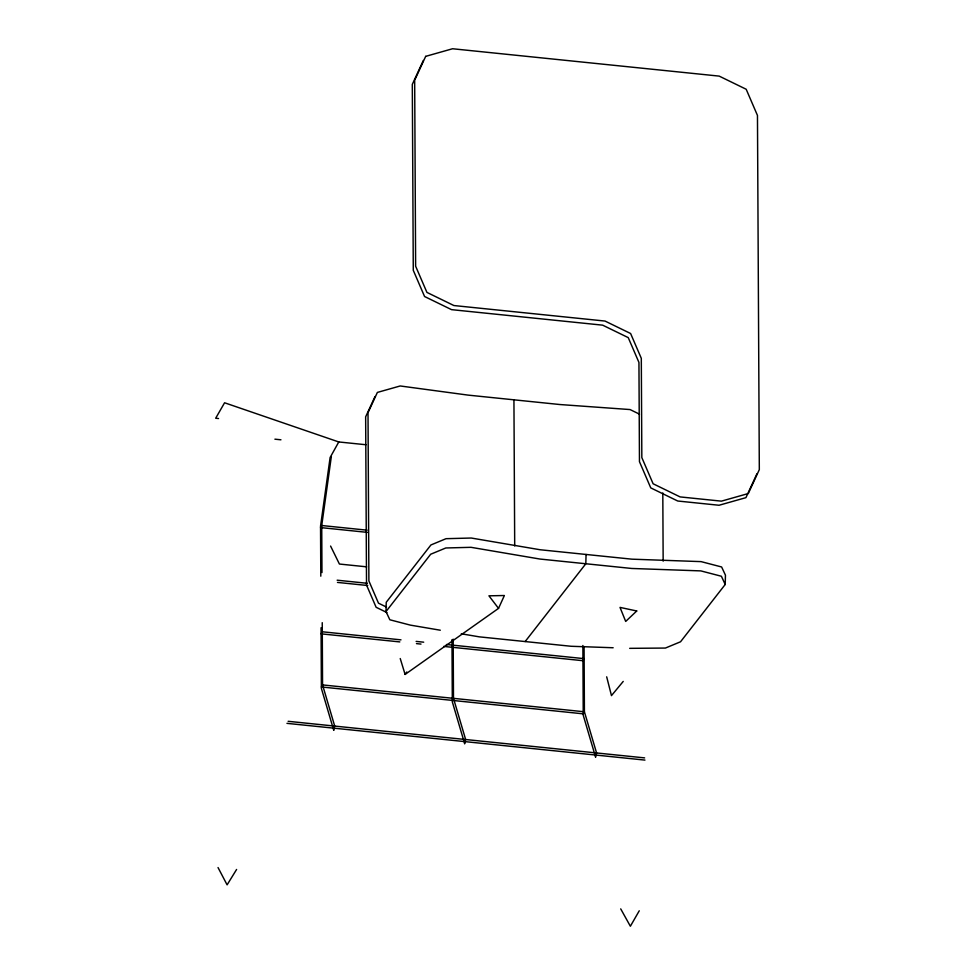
<?xml version="1.0" encoding="UTF-8"?>
<svg xmlns="http://www.w3.org/2000/svg" width="975" height="975" viewBox="0 0 975 975"><rect width="100%" height="100%" fill="white"/><g stroke="black" fill="none" stroke-linecap="round" stroke-linejoin="round"><path stroke-width="1.46" d="M440.31 630.216L410.353 625.121L389.829 619.771L386.003 611.557L386.246 602.27L430.926 544.964L446.038 538.688L471.254 538.029L540.15 549.754L631.958 559.175L701.098 561.624L721.622 566.975L725.449 575.189L725.217 584.476L680.538 641.782L665.413 648.058L629.679 648.338M586.06 554.47L585.817 563.757L525.159 641.55M331.342 456.483L321.726 525.513L321.969 572.581M333.682 730.092L334.705 726.082L322.554 684.913L322.237 622.672M464.612 743.535L465.636 739.513L453.485 698.344L453.18 639.149M595.542 756.966L596.566 752.956L584.415 711.787L584.074 646.51M498.53 608.376L504.38 595.518L488.95 595.822L498.53 608.376L405.1 674.432L400.237 658.539M423.321 60.474L412.303 84.374L413.278 270.319L424.564 296.51L451.547 309.648L602.66 325.163L628.241 337.618L638.942 362.444L639.466 461.687L650.752 487.878L677.735 501.016L719.05 505.257L745.924 497.652L756.953 473.753M375.009 396.545L365.649 416.837L366.527 585.037L376.118 607.279L386.892 612.532M365.991 444.746L338.776 441.955L330.123 457.507L320.543 526.159L320.799 576.188M321.104 633.835L322.286 631.776L400.993 639.856M639.259 910.784L630.374 926.25L620.709 908.871M236.596 869.456L227.102 884.861L218.034 867.555M405.1 674.432L406.794 671.982M386.003 611.557L430.682 554.239L445.807 547.974L471.01 547.316L539.918 559.041L631.715 568.462L700.854 570.899L721.39 576.249L725.217 584.476M623.232 681.415L611.471 695.614L606.682 676.821M613.153 647.753L571.058 646.267L479.261 636.846L461.285 633.787M218.534 418.531L215.682 418.238L224.579 402.773L338.776 441.955M274.901 439.177L280.946 439.798M367.136 530.181L321.726 525.513L320.543 527.572L367.465 532.387M366.624 566.828L339.41 564.038L330.586 546.061M337.143 580.198L367.417 583.306M337.472 582.416L367.746 585.524M416.13 641.404L423.698 642.184M446.404 644.512L584.147 658.649L582.965 660.709L443.71 646.413M322.615 633.994L399.811 641.916M416.459 643.622L421.005 644.085M288.137 721.305L644.633 757.892M286.955 723.352L644.963 760.098M639.478 414.156L630.045 409.561L559.845 404.528L468.037 395.107L400.201 385.966L377.374 392.425L368.014 412.73L368.891 580.929L378.483 603.172L386.563 607.108M595.615 757.209L583.245 715.26L582.879 645.511M464.685 743.767L452.315 701.829L451.986 639.661M333.755 730.324L321.384 688.387L321.067 627.742M662.805 492.96L663.158 561.149M513.935 399.823L514.702 545.963M425.685 56.355L414.668 80.255L415.63 266.212L426.928 292.402L453.911 305.541L605.024 321.055L630.606 333.511L641.306 358.337L641.83 457.58L653.116 483.771L680.099 496.909L721.415 501.15L748.288 493.545L759.318 469.633L757.465 115.44L746.18 89.249L719.184 76.111L452.571 48.75L425.685 56.355M322.554 684.913L321.384 686.961L583.233 713.834L584.415 711.787L322.554 684.913M636.736 610.984L625.694 621.428L620.003 607.388L636.736 610.984"/></g></svg>
